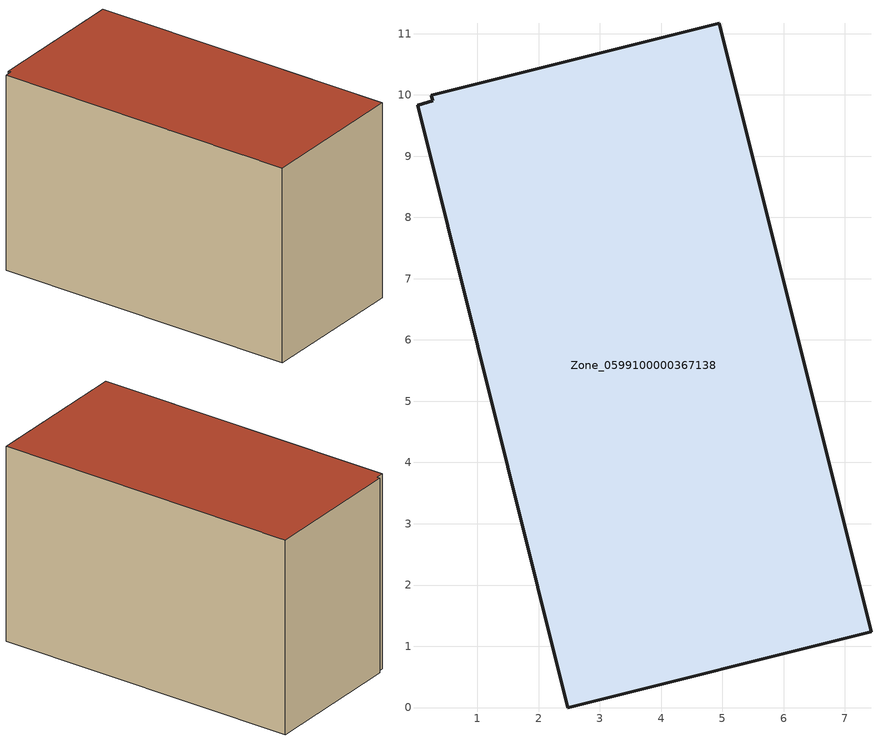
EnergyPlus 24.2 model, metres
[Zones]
Zone_0599100000367138
 floor ground (C_G): 0.03,9.83 0.27,9.9 0.25,9.99 4.95,11.17 7.43,1.24 2.48,0 z0
 wall outside (C_F): 7.43,1.24 4.95,11.17 0.25,9.99 0.27,9.9 0.03,9.83 2.48,0 7.43,1.24 z0:6.57
 roof outside (C_R): 0.27,9.9 0.03,9.83 2.48,0 7.43,1.24 4.95,11.17 0.25,9.99 z6.57
[BUILDING]
Pand.0599100000367138: North Axis=0; Terrain=City; Loads Convergence Tolerance Value=0.04; Temperature Convergence Tolerance Value=0.4; Solar Distribution=FullExterior; Maximum Number of Warmup Days=25; Minimum Number of Warmup Days=1
[Site:Location]
Rotterdam.The.Hague.AP_ZH_NLD Design_Conditions: Latitude=51.96; Longitude=4.45; Time Zone=1; Elevation=-4.5
[SITE:GROUNDTEMPERATURE:BUILDINGSURFACE]
18, 18, 18, 18, 18, 18, 18, 18, 18, 18, 18, 18
[MATERIAL] Thermal Absorptance=0.9; Solar Absorptance=0.7; Visible Absorptance=0.7
Name | Roughness | Thickness | Conductivity | Density | Specific Heat
G.TI.1992-2005 | MediumSmooth | 0.15 | 0.06 | 540 | 1210
F.TI.1992-2005 | Rough | 0.3 | 0.12 | 1920 | 840
R.TI.1992-2005 | MediumRough | 0.2 | 0.08 | 1500 | 1000
[CONSTRUCTION]
C_G: G.TI.1992-2005
C_F: F.TI.1992-2005
C_R: R.TI.1992-2005
[ZONE]
Zone_0599100000367138: Type=1; Multiplier=1; Ceiling Height=Autocalculate; Volume=Autocalculate; Floor Area=autocalculate; Part of Total Floor Area=Yes
[ZONEINFILTRATION:DESIGNFLOWRATE]
Infil_Zone_0599100000367138: Zone or ZoneList or Space or SpaceList=Zone_0599100000367138; Schedule=AlwaysOn; Design Flow Rate Calculation Method=Flow/Area; Flow Rate per Floor Area=0.0015; Constant Term Coefficient=1; Temperature Term Coefficient=0; Velocity Term Coefficient=0; Velocity Squared Term Coefficient=0
[HVACTEMPLATE:ZONE:IDEALLOADSAIRSYSTEM]
Zone_0599100000367138: Maximum Heating Supply Air Temperature=50; Minimum Cooling Supply Air Temperature=13; Maximum Heating Supply Air Humidity Ratio=0.0156; Minimum Cooling Supply Air Humidity Ratio=0.0077; Heating Limit=NoLimit; Cooling Limit=NoLimit; Dehumidification Control Type=ConstantSensibleHeatRatio; Cooling Sensible Heat Ratio=0.7; Dehumidification Setpoint=60; Humidification Control Type=None; Humidification Setpoint=30; Outdoor Air Method=None; Outdoor Air Flow Rate per Person=0.00944; Outdoor Air Flow Rate per Zone Floor Area=0; Outdoor Air Flow Rate per Zone=0; Demand Controlled Ventilation Type=None; Outdoor Air Economizer Type=NoEconomizer; Heat Recovery Type=None; Sensible Heat Recovery Effectiveness=0.7; Latent Heat Recovery Effectiveness=0.65
[ZONECONTROL:THERMOSTAT]
ThermostatControl_Zone_0599100000367138: Zone or ZoneList=Zone_0599100000367138; Control Type Schedule=DualSetpointControlType; Control 1=Thermostat_Zone_0599100000367138; Temperature Difference Between Cutout And Setpoint=0
[THERMOSTATSETPOINT:DUALSETPOINT]
Thermostat_Zone_0599100000367138: Heating Setpoint Temperature Schedule=HeatingSetpoint_Zone_0599100000367138; Cooling Setpoint Temperature Schedule=CoolingSetpoint_Zone_0599100000367138
[SCHEDULE:COMPACT]
HeatingSetpoint_Zone_0599100000367138: Through: 12/31, For: AllDays, Until: 24:00, 21
CoolingSetpoint_Zone_0599100000367138: Through: 12/31, For: AllDays, Until: 24:00, 24
DualSetpointControlType: Through: 12/31, For: AllDays, Until: 24:00, 4
AlwaysOn: Through: 12/31, For: AllDays, Until: 24:00, 1
